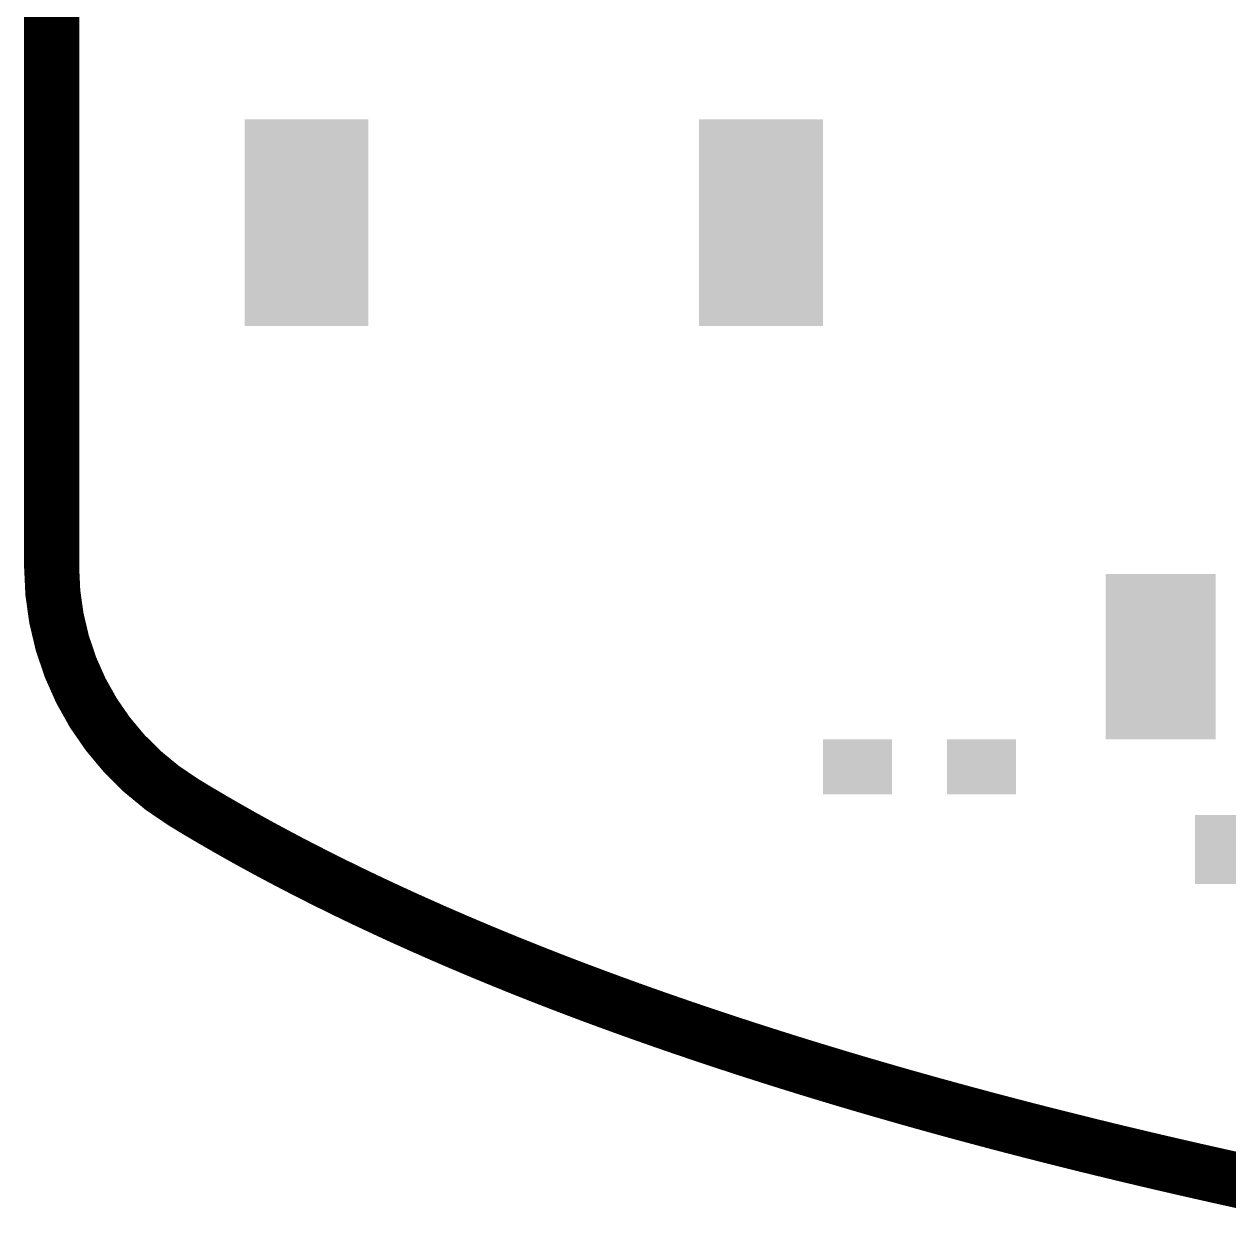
# Model space of a CAD drawing. Extents: x -0.2 to 60.2, y -0.2 to 22.2.
# Drawn here: x -0.2 to 8.55, y 1.37 to 9.99 of the extents above; entities that cross this region are included whole.
import ezdxf

# ---------------------------------------------------------------- set-up
doc = ezdxf.new("R2010")
doc.units = 0
doc.layers.add('20', color=7, linetype='CONTINUOUS')
doc.layers.add('32', color=253, linetype='CONTINUOUS')

# ---------------------------------------------------------------- blocks, each defined once
blk = doc.blocks.new('RECT')
blk.add_solid([(-0.5, -0.5), (0.5, -0.5), (-0.5, 0.5), (0.5, 0.5)])

msp = doc.modelspace()

# ---------------------------------------------------------------- linework, layer by layer
at = {"layer": '20', "const_width": 0.4}
for points in [[(0, 15.9503), (0, 6.0497)], [(0.9927, 4.3215), (0.9572, 4.343)], [(1.0282, 4.3), (0.9927, 4.3215)], [(1.0639, 4.2786), (1.0282, 4.3)], [(1.0996, 4.2574), (1.0639, 4.2786)], [(1.1354, 4.2362), (1.0996, 4.2574)], [(1.1713, 4.2152), (1.1354, 4.2362)], [(1.2073, 4.1943), (1.1713, 4.2152)], [(1.2433, 4.1735), (1.2073, 4.1943)], [(1.2794, 4.1528), (1.2433, 4.1735)], [(1.3155, 4.1323), (1.2794, 4.1528)], [(1.3516, 4.1119), (1.3155, 4.1323)], [(1.3878, 4.0915), (1.3516, 4.1119)], [(1.4241, 4.0714), (1.3878, 4.0915)], [(1.4604, 4.0513), (1.4241, 4.0714)], [(1.4967, 4.0314), (1.4604, 4.0513)], [(1.5331, 4.0115), (1.4967, 4.0314)], [(1.5696, 3.9918), (1.5331, 4.0115)], [(1.606, 3.9722), (1.5696, 3.9918)], [(1.6426, 3.9527), (1.606, 3.9722)], [(1.6791, 3.9334), (1.6426, 3.9527)], [(1.7157, 3.9141), (1.6791, 3.9334)], [(1.7524, 3.8949), (1.7157, 3.9141)], [(1.7891, 3.8759), (1.7524, 3.8949)], [(1.8258, 3.8569), (1.7891, 3.8759)], [(1.8626, 3.8381), (1.8258, 3.8569)], [(1.8994, 3.8194), (1.8626, 3.8381)], [(1.9362, 3.8008), (1.8994, 3.8194)], [(1.9731, 3.7822), (1.9362, 3.8008)], [(2.01, 3.7638), (1.9731, 3.7822)], [(2.047, 3.7455), (2.01, 3.7638)], [(2.084, 3.7273), (2.047, 3.7455)], [(2.121, 3.7092), (2.084, 3.7273)], [(2.158, 3.6911), (2.121, 3.7092)], [(2.1951, 3.6732), (2.158, 3.6911)], [(2.2323, 3.6554), (2.1951, 3.6732)], [(2.2694, 3.6376), (2.2323, 3.6554)], [(2.3066, 3.62), (2.2694, 3.6376)], [(2.3438, 3.6025), (2.3066, 3.62)], [(2.3811, 3.585), (2.3438, 3.6025)], [(2.4184, 3.5676), (2.3811, 3.585)], [(2.4557, 3.5503), (2.4184, 3.5676)], [(2.493, 3.5331), (2.4557, 3.5503)], [(2.5304, 3.516), (2.493, 3.5331)], [(2.5678, 3.499), (2.5304, 3.516)], [(2.6052, 3.4821), (2.5678, 3.499)], [(2.6427, 3.4652), (2.6052, 3.4821)], [(2.6802, 3.4484), (2.6427, 3.4652)], [(2.7177, 3.4318), (2.6802, 3.4484)], [(2.7552, 3.4152), (2.7177, 3.4318)], [(2.7928, 3.3986), (2.7552, 3.4152)], [(2.8304, 3.3822), (2.7928, 3.3986)], [(2.8681, 3.3658), (2.8304, 3.3822)], [(2.9057, 3.3495), (2.8681, 3.3658)], [(2.9434, 3.3333), (2.9057, 3.3495)], [(2.9811, 3.3172), (2.9434, 3.3333)], [(3.0189, 3.3012), (2.9811, 3.3172)], [(3.0567, 3.2852), (3.0189, 3.3012)], [(3.0945, 3.2693), (3.0567, 3.2852)], [(3.1323, 3.2535), (3.0945, 3.2693)], [(3.1702, 3.2378), (3.1323, 3.2535)], [(3.2081, 3.2221), (3.1702, 3.2378)], [(3.246, 3.2065), (3.2081, 3.2221)], [(3.2839, 3.191), (3.246, 3.2065)], [(3.3219, 3.1756), (3.2839, 3.191)], [(3.3599, 3.1602), (3.3219, 3.1756)], [(3.3979, 3.1449), (3.3599, 3.1602)], [(3.4359, 3.1297), (3.3979, 3.1449)], [(3.474, 3.1146), (3.4359, 3.1297)], [(3.5121, 3.0995), (3.474, 3.1146)], [(3.5502, 3.0845), (3.5121, 3.0995)], [(3.5884, 3.0696), (3.5502, 3.0845)], [(3.6266, 3.0547), (3.5884, 3.0696)], [(3.6648, 3.0399), (3.6266, 3.0547)], [(3.703, 3.0252), (3.6648, 3.0399)], [(3.7412, 3.0105), (3.703, 3.0252)], [(3.7795, 2.996), (3.7412, 3.0105)], [(3.8178, 2.9814), (3.7795, 2.996)], [(3.8561, 2.967), (3.8178, 2.9814)], [(3.8945, 2.9526), (3.8561, 2.967)], [(3.9329, 2.9383), (3.8945, 2.9526)], [(3.9712, 2.924), (3.9329, 2.9383)], [(4.0097, 2.9099), (3.9712, 2.924)], [(4.0481, 2.8957), (4.0097, 2.9099)], [(4.0866, 2.8817), (4.0481, 2.8957)], [(4.125, 2.8677), (4.0866, 2.8817)], [(4.1636, 2.8537), (4.125, 2.8677)], [(4.2021, 2.8399), (4.1636, 2.8537)], [(4.2406, 2.826), (4.2021, 2.8399)], [(4.2792, 2.8123), (4.2406, 2.826)], [(4.3178, 2.7986), (4.2792, 2.8123)], [(4.3564, 2.785), (4.3178, 2.7986)], [(4.3951, 2.7714), (4.3564, 2.785)], [(4.4337, 2.7579), (4.3951, 2.7714)], [(4.4724, 2.7445), (4.4337, 2.7579)], [(4.5111, 2.7311), (4.4724, 2.7445)], [(4.5498, 2.7177), (4.5111, 2.7311)], [(4.5885, 2.7045), (4.5498, 2.7177)], [(4.6273, 2.6912), (4.5885, 2.7045)], [(4.6661, 2.6781), (4.6273, 2.6912)], [(4.7049, 2.665), (4.6661, 2.6781)], [(4.7437, 2.6519), (4.7049, 2.665)], [(4.7825, 2.6389), (4.7437, 2.6519)], [(4.8214, 2.6259), (4.7825, 2.6389)], [(4.8603, 2.6131), (4.8214, 2.6259)], [(4.8992, 2.6002), (4.8603, 2.6131)], [(4.9381, 2.5874), (4.8992, 2.6002)], [(4.977, 2.5747), (4.9381, 2.5874)], [(5.016, 2.562), (4.977, 2.5747)], [(5.0549, 2.5493), (5.016, 2.562)], [(5.0939, 2.5368), (5.0549, 2.5493)], [(5.1329, 2.5242), (5.0939, 2.5368)], [(5.172, 2.5118), (5.1329, 2.5242)], [(5.211, 2.4993), (5.172, 2.5118)], [(5.2501, 2.4869), (5.211, 2.4993)], [(5.2892, 2.4746), (5.2501, 2.4869)], [(5.3283, 2.4623), (5.2892, 2.4746)], [(5.3674, 2.4501), (5.3283, 2.4623)], [(5.4065, 2.4379), (5.3674, 2.4501)], [(5.4457, 2.4258), (5.4065, 2.4379)], [(5.4848, 2.4137), (5.4457, 2.4258)], [(5.524, 2.4017), (5.4848, 2.4137)], [(5.5632, 2.3897), (5.524, 2.4017)], [(5.6024, 2.3778), (5.5632, 2.3897)], [(5.6417, 2.3659), (5.6024, 2.3778)], [(5.6809, 2.3541), (5.6417, 2.3659)], [(5.7202, 2.3423), (5.6809, 2.3541)], [(5.7595, 2.3305), (5.7202, 2.3423)], [(5.7988, 2.3189), (5.7595, 2.3305)], [(5.8381, 2.3072), (5.7988, 2.3189)], [(5.8775, 2.2956), (5.8381, 2.3072)], [(5.9168, 2.2841), (5.8775, 2.2956)], [(5.9562, 2.2726), (5.9168, 2.2841)], [(5.9956, 2.2611), (5.9562, 2.2726)], [(6.035, 2.2497), (5.9956, 2.2611)], [(6.0745, 2.2383), (6.035, 2.2497)], [(6.1139, 2.227), (6.0745, 2.2383)], [(6.1534, 2.2157), (6.1139, 2.227)], [(6.1928, 2.2045), (6.1534, 2.2157)], [(6.2323, 2.1933), (6.1928, 2.2045)], [(6.2718, 2.1822), (6.2323, 2.1933)], [(6.3113, 2.1711), (6.2718, 2.1822)], [(6.3509, 2.1601), (6.3113, 2.1711)], [(6.3904, 2.149), (6.3509, 2.1601)], [(6.43, 2.1381), (6.3904, 2.149)], [(6.4696, 2.1272), (6.43, 2.1381)], [(6.5092, 2.1163), (6.4696, 2.1272)], [(6.5488, 2.1055), (6.5092, 2.1163)], [(6.5884, 2.0947), (6.5488, 2.1055)], [(6.6281, 2.0839), (6.5884, 2.0947)], [(6.6678, 2.0732), (6.6281, 2.0839)], [(6.7074, 2.0626), (6.6678, 2.0732)], [(6.7471, 2.052), (6.7074, 2.0626)], [(6.7868, 2.0414), (6.7471, 2.052)], [(6.8265, 2.0308), (6.7868, 2.0414)], [(6.8663, 2.0203), (6.8265, 2.0308)], [(6.906, 2.0099), (6.8663, 2.0203)], [(6.9458, 1.9995), (6.906, 2.0099)], [(6.9856, 1.9891), (6.9458, 1.9995)], [(7.0254, 1.9788), (6.9856, 1.9891)], [(7.0652, 1.9685), (7.0254, 1.9788)], [(7.105, 1.9582), (7.0652, 1.9685)], [(7.1448, 1.948), (7.105, 1.9582)], [(7.1847, 1.9378), (7.1448, 1.948)], [(7.2246, 1.9277), (7.1847, 1.9378)], [(7.2644, 1.9176), (7.2246, 1.9277)], [(7.3043, 1.9075), (7.2644, 1.9176)], [(7.3442, 1.8975), (7.3043, 1.9075)], [(7.3842, 1.8875), (7.3442, 1.8975)], [(7.4241, 1.8776), (7.3842, 1.8875)], [(7.464, 1.8677), (7.4241, 1.8776)], [(7.504, 1.8578), (7.464, 1.8677)], [(7.544, 1.848), (7.504, 1.8578)], [(7.584, 1.8382), (7.544, 1.848)], [(7.624, 1.8284), (7.584, 1.8382)], [(7.664, 1.8187), (7.624, 1.8284)], [(7.704, 1.809), (7.664, 1.8187)], [(7.744, 1.7994), (7.704, 1.809)], [(7.7841, 1.7898), (7.744, 1.7994)], [(7.8241, 1.7802), (7.7841, 1.7898)], [(7.8642, 1.7707), (7.8241, 1.7802)], [(7.9043, 1.7612), (7.8642, 1.7707)], [(7.9443, 1.7517), (7.9043, 1.7612)], [(7.9844, 1.7423), (7.9443, 1.7517)], [(8.0245, 1.7329), (7.9844, 1.7423)], [(8.0646, 1.7235), (8.0245, 1.7329)], [(8.1047, 1.7142), (8.0646, 1.7235)], [(8.1449, 1.7049), (8.1047, 1.7142)], [(8.185, 1.6957), (8.1449, 1.7049)], [(8.2251, 1.6865), (8.185, 1.6957)], [(8.2653, 1.6773), (8.2251, 1.6865)], [(8.3054, 1.6682), (8.2653, 1.6773)], [(8.3456, 1.6591), (8.3054, 1.6682)], [(8.3858, 1.65), (8.3456, 1.6591)], [(8.4259, 1.641), (8.3858, 1.65)], [(8.4661, 1.632), (8.4259, 1.641)], [(8.5063, 1.623), (8.4661, 1.632)], [(8.5465, 1.6141), (8.5063, 1.623)], [(8.5867, 1.6052), (8.5465, 1.6141)], [(8.6269, 1.5963), (8.5867, 1.6052)], [(8.6672, 1.5875), (8.6269, 1.5963)], [(8.7074, 1.5787), (8.6672, 1.5875)], [(8.7476, 1.5699), (8.7074, 1.5787)]]:
    msp.add_lwpolyline(points, dxfattribs=at)
at = {"layer": '20'}
for points, const_width in [([(0, 6.0497, 0.2613), (0.9572, 4.343)], 0.4), ([(0.1, 6.0497, 1), (-0.1, 6.0497)], 0.2), ([(-0.1, 6.0497, 1), (0.1, 6.0497)], 0.2), ([(1.0092, 4.4285, 1), (0.9052, 4.2576)], 0.2), ([(1.0445, 4.407, 1), (0.9409, 4.2359)], 0.2), ([(0.9051, 4.2577, 1), (1.0093, 4.4284)], 0.2), ([(1.0796, 4.3858, 1), (0.9768, 4.2142)], 0.2), ([(0.9407, 4.236, 1), (1.0447, 4.4069)], 0.2), ([(1.115, 4.3645, 1), (1.0128, 4.1927)], 0.2), ([(0.9764, 4.2144, 1), (1.08, 4.3855)], 0.2), ([(1.0125, 4.1928, 1), (1.1153, 4.3644)], 0.2), ([(1.1505, 4.3435, 1), (1.0487, 4.1713)], 0.2), ([(1.1859, 4.3225, 1), (1.0849, 4.1499)], 0.2), ([(1.0485, 4.1714, 1), (1.1507, 4.3433)], 0.2), ([(1.2215, 4.3017, 1), (1.1211, 4.1287)], 0.2), ([(1.0845, 4.1501, 1), (1.1863, 4.3223)], 0.2), ([(1.2573, 4.2809, 1), (1.1573, 4.1077)], 0.2), ([(1.1208, 4.1289, 1), (1.2218, 4.3015)], 0.2), ([(1.293, 4.2603, 1), (1.1936, 4.0867)], 0.2), ([(1.1571, 4.1078, 1), (1.2575, 4.2807)], 0.2), ([(1.3289, 4.2397, 1), (1.2299, 4.0659)], 0.2), ([(1.1933, 4.0869, 1), (1.2933, 4.2601)], 0.2), ([(1.3647, 4.2193, 1), (1.2663, 4.0452)], 0.2), ([(1.2297, 4.066, 1), (1.3291, 4.2396)], 0.2), ([(1.4005, 4.1991, 1), (1.3027, 4.0246)], 0.2), ([(1.266, 4.0454, 1), (1.365, 4.2192)], 0.2), ([(1.4364, 4.179, 1), (1.3392, 4.0041)], 0.2), ([(1.3024, 4.0248, 1), (1.4008, 4.1989)], 0.2), ([(1.4725, 4.1589, 1), (1.3757, 3.9839)], 0.2), ([(1.3389, 4.0043, 1), (1.4367, 4.1788)], 0.2), ([(1.5085, 4.1389, 1), (1.4123, 3.9637)], 0.2), ([(1.3755, 3.984, 1), (1.4727, 4.1588)], 0.2), ([(1.5445, 4.1192, 1), (1.4489, 3.9435)], 0.2), ([(1.412, 3.9638, 1), (1.5088, 4.1388)], 0.2), ([(1.5806, 4.0995, 1), (1.4856, 3.9236)], 0.2), ([(1.4486, 3.9437, 1), (1.5448, 4.119)], 0.2), ([(1.4853, 3.9237, 1), (1.5809, 4.0993)], 0.2), ([(1.617, 4.0799, 1), (1.5222, 3.9038)], 0.2), ([(1.653, 4.0605, 1), (1.559, 3.8839)], 0.2), ([(1.5221, 3.9038, 1), (1.6171, 4.0798)], 0.2), ([(1.6895, 4.0411, 1), (1.5957, 3.8644)], 0.2), ([(1.5586, 3.8842, 1), (1.6534, 4.0603)], 0.2), ([(1.7257, 4.0218, 1), (1.6325, 3.8449)], 0.2), ([(1.5956, 3.8645, 1), (1.6896, 4.041)], 0.2), ([(1.762, 4.0027, 1), (1.6694, 3.8254)], 0.2), ([(1.6322, 3.845, 1), (1.726, 4.0217)], 0.2), ([(1.7984, 3.9837, 1), (1.7064, 3.8062)], 0.2), ([(1.6691, 3.8256, 1), (1.7623, 4.0026)], 0.2), ([(1.835, 3.9647, 1), (1.7432, 3.787)], 0.2), ([(1.7061, 3.8063, 1), (1.7987, 3.9836)], 0.2), ([(1.8714, 3.946, 1), (1.7802, 3.7679)], 0.2), ([(1.7431, 3.7871, 1), (1.8351, 3.9646)], 0.2), ([(1.908, 3.9272, 1), (1.8172, 3.749)], 0.2), ([(1.7799, 3.7681, 1), (1.8717, 3.9458)], 0.2), ([(1.817, 3.7491, 1), (1.9082, 3.9271)], 0.2), ([(1.9445, 3.9086, 1), (1.8543, 3.7301)], 0.2), ([(1.9811, 3.8901, 1), (1.8913, 3.7114)], 0.2), ([(1.854, 3.7302, 1), (1.9448, 3.9085)], 0.2), ([(2.0178, 3.8717, 1), (1.9284, 3.6928)], 0.2), ([(1.8911, 3.7115, 1), (1.9813, 3.89)], 0.2), ([(2.0544, 3.8534, 1), (1.9656, 3.6742)], 0.2), ([(1.9282, 3.6929, 1), (2.018, 3.8716)], 0.2), ([(2.0912, 3.8352, 1), (2.0028, 3.6558)], 0.2), ([(1.9653, 3.6743, 1), (2.0547, 3.8533)], 0.2), ([(2.128, 3.8171, 1), (2.04, 3.6375)], 0.2), ([(2.0026, 3.6559, 1), (2.0914, 3.8351)], 0.2), ([(2.1648, 3.7991, 1), (2.0772, 3.6192)], 0.2), ([(2.0398, 3.6376, 1), (2.1282, 3.817)], 0.2), ([(2.2015, 3.7812, 1), (2.1145, 3.6011)], 0.2), ([(2.077, 3.6193, 1), (2.165, 3.799)], 0.2), ([(2.2383, 3.7634, 1), (2.1519, 3.583)], 0.2), ([(2.1142, 3.6012, 1), (2.2018, 3.781)], 0.2), ([(2.2754, 3.7456, 1), (2.1892, 3.5651)], 0.2), ([(2.1516, 3.5832, 1), (2.2386, 3.7632)], 0.2), ([(2.3122, 3.728, 1), (2.2266, 3.5473)], 0.2), ([(2.1891, 3.5652, 1), (2.2755, 3.7455)], 0.2), ([(2.3493, 3.7104, 1), (2.2639, 3.5296)], 0.2), ([(2.2263, 3.5474, 1), (2.3125, 3.7279)], 0.2), ([(2.3862, 3.693, 1), (2.3014, 3.5119)], 0.2), ([(2.2638, 3.5296, 1), (2.3494, 3.7104)], 0.2), ([(2.4233, 3.6756, 1), (2.3389, 3.4943)], 0.2), ([(2.3011, 3.512, 1), (2.3865, 3.6929)], 0.2), ([(2.4604, 3.6584, 1), (2.3764, 3.4769)], 0.2), ([(2.3387, 3.4944, 1), (2.4235, 3.6756)], 0.2), ([(2.4976, 3.6412, 1), (2.4138, 3.4595)], 0.2), ([(2.3762, 3.477, 1), (2.4606, 3.6583)], 0.2), ([(2.5346, 3.6241, 1), (2.4514, 3.4422)], 0.2), ([(2.4137, 3.4596, 1), (2.4977, 3.6411)], 0.2), ([(2.5718, 3.607, 1), (2.489, 3.425)], 0.2), ([(2.4511, 3.4423, 1), (2.5349, 3.624)], 0.2), ([(2.6091, 3.5901, 1), (2.5265, 3.4079)], 0.2), ([(2.4888, 3.4251, 1), (2.572, 3.607)], 0.2), ([(2.6462, 3.5733, 1), (2.5642, 3.3909)], 0.2), ([(2.5264, 3.408, 1), (2.6092, 3.59)], 0.2), ([(2.5639, 3.391, 1), (2.6465, 3.5732)], 0.2), ([(2.6835, 3.5565, 1), (2.6019, 3.3739)], 0.2), ([(2.7209, 3.5398, 1), (2.6395, 3.3571)], 0.2), ([(2.6017, 3.374, 1), (2.6837, 3.5564)], 0.2), ([(2.7582, 3.5232, 1), (2.6772, 3.3403)], 0.2), ([(2.6394, 3.3572, 1), (2.721, 3.5397)], 0.2), ([(2.7954, 3.5067, 1), (2.715, 3.3236)], 0.2), ([(2.677, 3.3404, 1), (2.7584, 3.5231)], 0.2), ([(2.8329, 3.4902, 1), (2.7527, 3.307)], 0.2), ([(2.7147, 3.3237, 1), (2.7957, 3.5066)], 0.2), ([(2.7526, 3.3071, 1), (2.833, 3.4902)], 0.2), ([(2.8702, 3.4739, 1), (2.7906, 3.2905)], 0.2), ([(2.9078, 3.4576, 1), (2.8284, 3.274)], 0.2), ([(2.7903, 3.2906, 1), (2.8705, 3.4738)], 0.2), ([(2.9452, 3.4414, 1), (2.8662, 3.2577)], 0.2), ([(2.8283, 3.2741, 1), (2.9079, 3.4575)], 0.2), ([(2.9827, 3.4253, 1), (2.9041, 3.2414)], 0.2), ([(2.866, 3.2578, 1), (2.9454, 3.4413)], 0.2), ([(3.0202, 3.4093, 1), (2.942, 3.2251)], 0.2), ([(2.9039, 3.2415, 1), (2.9829, 3.4252)], 0.2), ([(3.0578, 3.3933, 1), (2.98, 3.209)], 0.2), ([(2.9418, 3.2253, 1), (3.0204, 3.4091)], 0.2), ([(3.0955, 3.3774, 1), (3.0179, 3.193)], 0.2), ([(2.9798, 3.2091, 1), (3.058, 3.3932)], 0.2), ([(3.1331, 3.3616, 1), (3.0559, 3.177)], 0.2), ([(3.0178, 3.1931, 1), (3.0956, 3.3773)], 0.2), ([(3.1707, 3.3458, 1), (3.0939, 3.1611)], 0.2), ([(3.0557, 3.1771, 1), (3.1333, 3.3615)], 0.2), ([(3.2084, 3.3302, 1), (3.132, 3.1453)], 0.2), ([(3.0937, 3.1612, 1), (3.1709, 3.3457)], 0.2), ([(3.2461, 3.3146, 1), (3.1701, 3.1296)], 0.2), ([(3.1318, 3.1454, 1), (3.2086, 3.3301)], 0.2), ([(3.1699, 3.1297, 1), (3.2463, 3.3145)], 0.2), ([(3.2839, 3.2991, 1), (3.2081, 3.114)], 0.2), ([(3.3215, 3.2836, 1), (3.2463, 3.0984)], 0.2), ([(3.208, 3.114, 1), (3.284, 3.299)], 0.2), ([(3.3594, 3.2683, 1), (3.2844, 3.0828)], 0.2), ([(3.246, 3.0984, 1), (3.3218, 3.2836)], 0.2), ([(3.3972, 3.253, 1), (3.3226, 3.0674)], 0.2), ([(3.2843, 3.0829, 1), (3.3595, 3.2682)], 0.2), ([(3.4351, 3.2377, 1), (3.3607, 3.0521)], 0.2), ([(3.3224, 3.0675, 1), (3.3974, 3.2529)], 0.2), ([(3.4728, 3.2226, 1), (3.399, 3.0368)], 0.2), ([(3.3606, 3.0521, 1), (3.4352, 3.2377)], 0.2), ([(3.5108, 3.2075, 1), (3.4372, 3.0216)], 0.2), ([(3.3987, 3.0369, 1), (3.4731, 3.2225)], 0.2), ([(3.5487, 3.1925, 1), (3.4755, 3.0064)], 0.2), ([(3.4371, 3.0216, 1), (3.5109, 3.2075)], 0.2), ([(3.5866, 3.1776, 1), (3.5138, 2.9913)], 0.2), ([(3.4753, 3.0065, 1), (3.5489, 3.1925)], 0.2), ([(3.6247, 3.1628, 1), (3.5521, 2.9764)], 0.2), ([(3.5136, 2.9914, 1), (3.5868, 3.1775)], 0.2), ([(3.6627, 3.148, 1), (3.5905, 2.9614)], 0.2), ([(3.552, 2.9764, 1), (3.6248, 3.1627)], 0.2), ([(3.7008, 3.1332, 1), (3.6288, 2.9466)], 0.2), ([(3.5903, 2.9615, 1), (3.6629, 3.1479)], 0.2), ([(3.7388, 3.1186, 1), (3.6672, 2.9318)], 0.2), ([(3.6287, 2.9467, 1), (3.7009, 3.1332)], 0.2), ([(3.7768, 3.104, 1), (3.7056, 2.9171)], 0.2), ([(3.667, 2.9319, 1), (3.739, 3.1185)], 0.2), ([(3.8149, 3.0895, 1), (3.7441, 2.9024)], 0.2), ([(3.7054, 2.9172, 1), (3.777, 3.1039)], 0.2), ([(3.8531, 3.075, 1), (3.7825, 2.8879)], 0.2), ([(3.7439, 2.9025, 1), (3.8151, 3.0894)], 0.2), ([(3.8912, 3.0606, 1), (3.821, 2.8734)], 0.2), ([(3.7824, 2.8879, 1), (3.8532, 3.0749)], 0.2), ([(3.9294, 3.0463, 1), (3.8596, 2.8589)], 0.2), ([(3.8208, 2.8734, 1), (3.8914, 3.0606)], 0.2), ([(3.9678, 3.032, 1), (3.898, 2.8446)], 0.2), ([(3.8594, 2.859, 1), (3.9296, 3.0462)], 0.2), ([(4.0058, 3.0179, 1), (3.9366, 2.8302)], 0.2), ([(3.898, 2.8446, 1), (3.9678, 3.032)], 0.2), ([(4.0442, 3.0037, 1), (3.9752, 2.816)], 0.2), ([(3.9363, 2.8303, 1), (4.0061, 3.0178)], 0.2), ([(4.0824, 2.9897, 1), (4.0138, 2.8018)], 0.2), ([(3.9751, 2.816, 1), (4.0443, 3.0037)], 0.2), ([(4.1208, 2.9756, 1), (4.0524, 2.7877)], 0.2), ([(4.0136, 2.8019, 1), (4.0826, 2.9896)], 0.2), ([(4.159, 2.9617, 1), (4.091, 2.7736)], 0.2), ([(4.0523, 2.7877, 1), (4.1209, 2.9756)], 0.2), ([(4.0908, 2.7737, 1), (4.1592, 2.9616)], 0.2), ([(4.1975, 2.9478, 1), (4.1297, 2.7597)], 0.2), ([(4.2359, 2.934, 1), (4.1683, 2.7457)], 0.2), ([(4.1296, 2.7597, 1), (4.1976, 2.9478)], 0.2), ([(4.2741, 2.9203, 1), (4.2071, 2.7318)], 0.2), ([(4.1682, 2.7458, 1), (4.236, 2.9339)], 0.2), ([(4.3126, 2.9066, 1), (4.2458, 2.7181)], 0.2), ([(4.2068, 2.7319, 1), (4.2744, 2.9202)], 0.2), ([(4.3511, 2.8929, 1), (4.2845, 2.7043)], 0.2), ([(4.2457, 2.7181, 1), (4.3127, 2.9065)], 0.2), ([(4.3895, 2.8794, 1), (4.3233, 2.6906)], 0.2), ([(4.2844, 2.7044, 1), (4.3512, 2.8929)], 0.2), ([(4.3231, 2.6907, 1), (4.3897, 2.8793)], 0.2), ([(4.4281, 2.8658, 1), (4.3621, 2.677)], 0.2), ([(4.4665, 2.8524, 1), (4.4009, 2.6635)], 0.2), ([(4.362, 2.6771, 1), (4.4282, 2.8658)], 0.2), ([(4.5051, 2.839, 1), (4.4397, 2.65)], 0.2), ([(4.4007, 2.6635, 1), (4.4667, 2.8523)], 0.2), ([(4.5437, 2.8256, 1), (4.4785, 2.6365)], 0.2), ([(4.4396, 2.65, 1), (4.5052, 2.8389)], 0.2), ([(4.5823, 2.8123, 1), (4.5173, 2.6231)], 0.2), ([(4.4784, 2.6366, 1), (4.5438, 2.8256)], 0.2), ([(4.6207, 2.7991, 1), (4.5563, 2.6098)], 0.2), ([(4.5172, 2.6232, 1), (4.5824, 2.8123)], 0.2), ([(4.6594, 2.7859, 1), (4.5952, 2.5965)], 0.2), ([(4.556, 2.6099, 1), (4.621, 2.799)], 0.2), ([(4.6981, 2.7728, 1), (4.6341, 2.5833)], 0.2), ([(4.5951, 2.5966, 1), (4.6595, 2.7859)], 0.2), ([(4.7368, 2.7597, 1), (4.673, 2.5702)], 0.2), ([(4.634, 2.5834, 1), (4.6982, 2.7728)], 0.2), ([(4.7755, 2.7467, 1), (4.7119, 2.5571)], 0.2), ([(4.6729, 2.5702, 1), (4.7369, 2.7597)], 0.2), ([(4.8141, 2.7338, 1), (4.7509, 2.544)], 0.2), ([(4.7118, 2.5571, 1), (4.7756, 2.7467)], 0.2), ([(4.8529, 2.7209, 1), (4.7899, 2.531)], 0.2), ([(4.7507, 2.5441, 1), (4.8143, 2.7337)], 0.2), ([(4.8917, 2.708, 1), (4.8289, 2.5181)], 0.2), ([(4.7898, 2.5311, 1), (4.853, 2.7208)], 0.2), ([(4.9304, 2.6952, 1), (4.868, 2.5052)], 0.2), ([(4.8288, 2.5181, 1), (4.8918, 2.708)], 0.2), ([(4.9692, 2.6824, 1), (4.907, 2.4924)], 0.2), ([(4.8678, 2.5052, 1), (4.9306, 2.6952)], 0.2), ([(5.0079, 2.6698, 1), (4.9461, 2.4796)], 0.2), ([(4.9069, 2.4924, 1), (4.9693, 2.6824)], 0.2), ([(5.0469, 2.6571, 1), (4.9851, 2.4669)], 0.2), ([(4.9459, 2.4796, 1), (5.0081, 2.6697)], 0.2), ([(5.0856, 2.6445, 1), (5.0242, 2.4542)], 0.2), ([(4.9851, 2.4669, 1), (5.0469, 2.6571)], 0.2), ([(5.1245, 2.632, 1), (5.0633, 2.4416)], 0.2), ([(5.024, 2.4542, 1), (5.0858, 2.6444)], 0.2), ([(5.1633, 2.6195, 1), (5.1025, 2.429)], 0.2), ([(5.0632, 2.4416, 1), (5.1246, 2.6319)], 0.2), ([(5.2024, 2.607, 1), (5.1416, 2.4165)], 0.2), ([(5.1023, 2.429, 1), (5.1635, 2.6194)], 0.2), ([(5.2412, 2.5947, 1), (5.1808, 2.404)], 0.2), ([(5.1416, 2.4165, 1), (5.2024, 2.607)], 0.2), ([(5.2802, 2.5823, 1), (5.22, 2.3916)], 0.2), ([(5.1806, 2.404, 1), (5.2414, 2.5946)], 0.2), ([(5.3192, 2.57, 1), (5.2592, 2.3792)], 0.2), ([(5.2199, 2.3916, 1), (5.2803, 2.5823)], 0.2), ([(5.3582, 2.5578, 1), (5.2984, 2.3669)], 0.2), ([(5.2591, 2.3792, 1), (5.3193, 2.57)], 0.2), ([(5.3971, 2.5456, 1), (5.3377, 2.3546)], 0.2), ([(5.2983, 2.3669, 1), (5.3583, 2.5577)], 0.2), ([(5.436, 2.5335, 1), (5.377, 2.3424)], 0.2), ([(5.3375, 2.3547, 1), (5.3973, 2.5455)], 0.2), ([(5.4752, 2.5213, 1), (5.4162, 2.3303)], 0.2), ([(5.3768, 2.3424, 1), (5.4362, 2.5334)], 0.2), ([(5.5141, 2.5093, 1), (5.4555, 2.3181)], 0.2), ([(5.4162, 2.3303, 1), (5.4752, 2.5213)], 0.2), ([(5.5532, 2.4973, 1), (5.4948, 2.3061)], 0.2), ([(5.4553, 2.3182, 1), (5.5143, 2.5093)], 0.2), ([(5.5923, 2.4854, 1), (5.5341, 2.294)], 0.2), ([(5.4947, 2.3061, 1), (5.5533, 2.4973)], 0.2), ([(5.6313, 2.4735, 1), (5.5735, 2.2821)], 0.2), ([(5.534, 2.2941, 1), (5.5924, 2.4853)], 0.2), ([(5.6706, 2.4616, 1), (5.6128, 2.2702)], 0.2), ([(5.5733, 2.2821, 1), (5.6315, 2.4735)], 0.2), ([(5.7096, 2.4498, 1), (5.6522, 2.2583)], 0.2), ([(5.6128, 2.2702, 1), (5.6706, 2.4616)], 0.2), ([(5.7488, 2.4381, 1), (5.6916, 2.2465)], 0.2), ([(5.652, 2.2583, 1), (5.7098, 2.4498)], 0.2), ([(5.6915, 2.2465, 1), (5.7489, 2.4381)], 0.2), ([(5.788, 2.4264, 1), (5.731, 2.2347)], 0.2), ([(5.8272, 2.4147, 1), (5.7704, 2.223)], 0.2), ([(5.7309, 2.2347, 1), (5.7881, 2.4264)], 0.2), ([(5.8663, 2.4031, 1), (5.8099, 2.2113)], 0.2), ([(5.7703, 2.223, 1), (5.8273, 2.4147)], 0.2), ([(5.9057, 2.3916, 1), (5.8493, 2.1997)], 0.2), ([(5.8097, 2.2113, 1), (5.8665, 2.4031)], 0.2), ([(5.9448, 2.3801, 1), (5.8888, 2.1881)], 0.2), ([(5.8493, 2.1997, 1), (5.9057, 2.3915)], 0.2), ([(5.9841, 2.3686, 1), (5.9283, 2.1765)], 0.2), ([(5.8886, 2.1881, 1), (5.945, 2.38)], 0.2), ([(6.0234, 2.3572, 1), (5.9678, 2.165)], 0.2), ([(5.9282, 2.1766, 1), (5.9842, 2.3686)], 0.2), ([(6.0626, 2.3458, 1), (6.0074, 2.1536)], 0.2), ([(5.9677, 2.1651, 1), (6.0235, 2.3571)], 0.2), ([(6.1021, 2.3344, 1), (6.0469, 2.1422)], 0.2), ([(6.0072, 2.1536, 1), (6.0628, 2.3457)], 0.2), ([(6.1413, 2.3232, 1), (6.0865, 2.1308)], 0.2), ([(6.0469, 2.1422, 1), (6.1021, 2.3344)], 0.2), ([(6.1808, 2.3119, 1), (6.126, 2.1196)], 0.2), ([(6.0863, 2.1309, 1), (6.1415, 2.3231)], 0.2), ([(6.22, 2.3007, 1), (6.1656, 2.1083)], 0.2), ([(6.126, 2.1196, 1), (6.1808, 2.3119)], 0.2), ([(6.2594, 2.2896, 1), (6.2052, 2.0971)], 0.2), ([(6.1654, 2.1083, 1), (6.2202, 2.3007)], 0.2), ([(6.2988, 2.2785, 1), (6.2448, 2.0859)], 0.2), ([(6.2051, 2.0971, 1), (6.2595, 2.2896)], 0.2), ([(6.3382, 2.2674, 1), (6.2844, 2.0748)], 0.2), ([(6.2447, 2.0859, 1), (6.2989, 2.2784)], 0.2), ([(6.2843, 2.0748, 1), (6.3383, 2.2674)], 0.2), ([(6.3777, 2.2564, 1), (6.3241, 2.0637)], 0.2), ([(6.4171, 2.2454, 1), (6.3637, 2.0527)], 0.2), ([(6.324, 2.0637, 1), (6.3778, 2.2564)], 0.2), ([(6.4566, 2.2345, 1), (6.4034, 2.0417)], 0.2), ([(6.3636, 2.0527, 1), (6.4172, 2.2454)], 0.2), ([(6.4961, 2.2236, 1), (6.4431, 2.0307)], 0.2), ([(6.4033, 2.0417, 1), (6.4567, 2.2345)], 0.2), ([(6.5356, 2.2128, 1), (6.4828, 2.0198)], 0.2), ([(6.443, 2.0308, 1), (6.4962, 2.2236)], 0.2), ([(6.5751, 2.2019, 1), (6.5225, 2.009)], 0.2), ([(6.4827, 2.0199, 1), (6.5357, 2.2127)], 0.2), ([(6.6145, 2.1912, 1), (6.5623, 1.9982)], 0.2), ([(6.5224, 2.009, 1), (6.5752, 2.2019)], 0.2), ([(6.6541, 2.1805, 1), (6.6021, 1.9874)], 0.2), ([(6.5621, 1.9982, 1), (6.6147, 2.1912)], 0.2), ([(6.602, 1.9874, 1), (6.6542, 2.1805)], 0.2), ([(6.6938, 2.1698, 1), (6.6418, 1.9767)], 0.2), ([(6.7332, 2.1592, 1), (6.6816, 1.966)], 0.2), ([(6.6418, 1.9767, 1), (6.6938, 2.1698)], 0.2), ([(6.7729, 2.1486, 1), (6.7213, 1.9553)], 0.2), ([(6.6814, 1.966, 1), (6.7334, 2.1591)], 0.2), ([(6.8125, 2.138, 1), (6.7611, 1.9447)], 0.2), ([(6.7213, 1.9553, 1), (6.7729, 2.1486)], 0.2), ([(6.852, 2.1275, 1), (6.801, 1.9341)], 0.2), ([(6.761, 1.9447, 1), (6.8126, 2.138)], 0.2), ([(6.8918, 2.117, 1), (6.8408, 1.9236)], 0.2), ([(6.8008, 1.9342, 1), (6.8522, 2.1275)], 0.2), ([(6.9313, 2.1066, 1), (6.8807, 1.9132)], 0.2), ([(6.8408, 1.9236, 1), (6.8918, 2.117)], 0.2), ([(6.971, 2.0962, 1), (6.9206, 1.9027)], 0.2), ([(6.8805, 1.9132, 1), (6.9315, 2.1066)], 0.2), ([(7.0107, 2.0859, 1), (6.9605, 1.8923)], 0.2), ([(6.9205, 1.9027, 1), (6.9711, 2.0962)], 0.2), ([(7.0505, 2.0756, 1), (7.0003, 1.882)], 0.2), ([(6.9604, 1.8923, 1), (7.0108, 2.0859)], 0.2), ([(7.0901, 2.0653, 1), (7.0403, 1.8716)], 0.2), ([(7.0003, 1.882, 1), (7.0505, 2.0756)], 0.2), ([(7.1298, 2.0551, 1), (7.0802, 1.8614)], 0.2), ([(7.0401, 1.8717, 1), (7.0903, 2.0653)], 0.2), ([(7.1695, 2.0449, 1), (7.1201, 1.8511)], 0.2), ([(7.0801, 1.8614, 1), (7.1299, 2.0551)], 0.2), ([(7.2093, 2.0348, 1), (7.1601, 1.8409)], 0.2), ([(7.12, 1.8511, 1), (7.1696, 2.0449)], 0.2), ([(7.2492, 2.0246, 1), (7.2, 1.8308)], 0.2), ([(7.16, 1.8409, 1), (7.2094, 2.0347)], 0.2), ([(7.2888, 2.0146, 1), (7.24, 1.8206)], 0.2), ([(7.2, 1.8308, 1), (7.2492, 2.0246)], 0.2), ([(7.3287, 2.0045, 1), (7.2799, 1.8106)], 0.2), ([(7.2398, 1.8207, 1), (7.289, 2.0145)], 0.2), ([(7.2799, 1.8106, 1), (7.3287, 2.0045)], 0.2), ([(7.3684, 1.9945, 1), (7.32, 1.8005)], 0.2), ([(7.4084, 1.9846, 1), (7.36, 1.7905)], 0.2), ([(7.3198, 1.8005, 1), (7.3686, 1.9945)], 0.2), ([(7.4482, 1.9747, 1), (7.4, 1.7805)], 0.2), ([(7.36, 1.7905, 1), (7.4084, 1.9846)], 0.2), ([(7.488, 1.9648, 1), (7.44, 1.7706)], 0.2), ([(7.3999, 1.7806, 1), (7.4483, 1.9746)], 0.2), ([(7.5279, 1.9549, 1), (7.4801, 1.7607)], 0.2), ([(7.4399, 1.7706, 1), (7.4881, 1.9647)], 0.2), ([(7.5678, 1.9451, 1), (7.5202, 1.7509)], 0.2), ([(7.48, 1.7607, 1), (7.528, 1.9549)], 0.2), ([(7.6077, 1.9354, 1), (7.5603, 1.741)], 0.2), ([(7.5201, 1.7509, 1), (7.5679, 1.9451)], 0.2), ([(7.6476, 1.9256, 1), (7.6004, 1.7313)], 0.2), ([(7.5602, 1.7411, 1), (7.6078, 1.9353)], 0.2), ([(7.6875, 1.9159, 1), (7.6405, 1.7215)], 0.2), ([(7.6003, 1.7313, 1), (7.6477, 1.9256)], 0.2), ([(7.6404, 1.7215, 1), (7.6876, 1.9159)], 0.2), ([(7.7275, 1.9062, 1), (7.6805, 1.7118)], 0.2), ([(7.7673, 1.8966, 1), (7.7207, 1.7021)], 0.2), ([(7.6805, 1.7118, 1), (7.7275, 1.9062)], 0.2), ([(7.8074, 1.887, 1), (7.7608, 1.6925)], 0.2), ([(7.7205, 1.7022, 1), (7.7675, 1.8966)], 0.2), ([(7.8472, 1.8775, 1), (7.801, 1.6829)], 0.2), ([(7.7608, 1.6925, 1), (7.8074, 1.887)], 0.2), ([(7.8873, 1.868, 1), (7.8411, 1.6734)], 0.2), ([(7.8008, 1.6829, 1), (7.8474, 1.8775)], 0.2), ([(7.9273, 1.8585, 1), (7.8813, 1.6638)], 0.2), ([(7.8411, 1.6734, 1), (7.8873, 1.8679)], 0.2), ([(7.9672, 1.849, 1), (7.9214, 1.6544)], 0.2), ([(7.8812, 1.6639, 1), (7.9274, 1.8585)], 0.2), ([(8.0072, 1.8396, 1), (7.9616, 1.6449)], 0.2), ([(7.9213, 1.6544, 1), (7.9673, 1.849)], 0.2), ([(8.0472, 1.8303, 1), (8.0018, 1.6355)], 0.2), ([(7.9615, 1.6449, 1), (8.0073, 1.8396)], 0.2), ([(8.0017, 1.6355, 1), (8.0473, 1.8302)], 0.2), ([(8.0872, 1.8209, 1), (8.042, 1.6261)], 0.2), ([(8.1272, 1.8116, 1), (8.0822, 1.6168)], 0.2), ([(8.0419, 1.6261, 1), (8.0873, 1.8209)], 0.2), ([(8.1674, 1.8024, 1), (8.1224, 1.6075)], 0.2), ([(8.0821, 1.6168, 1), (8.1273, 1.8116)], 0.2), ([(8.2074, 1.7931, 1), (8.1626, 1.5982)], 0.2), ([(8.1224, 1.6075, 1), (8.1674, 1.8024)], 0.2), ([(8.2474, 1.784, 1), (8.2028, 1.589)], 0.2), ([(8.1625, 1.5982, 1), (8.2075, 1.7931)], 0.2), ([(8.2875, 1.7748, 1), (8.2431, 1.5798)], 0.2), ([(8.2027, 1.589, 1), (8.2475, 1.7839)], 0.2), ([(8.3275, 1.7657, 1), (8.2833, 1.5706)], 0.2), ([(8.243, 1.5798, 1), (8.2876, 1.7748)], 0.2), ([(8.3676, 1.7566, 1), (8.3236, 1.5615)], 0.2), ([(8.2832, 1.5707, 1), (8.3276, 1.7657)], 0.2), ([(8.4078, 1.7475, 1), (8.3638, 1.5524)], 0.2), ([(8.3235, 1.5615, 1), (8.3677, 1.7566)], 0.2), ([(8.4477, 1.7385, 1), (8.4041, 1.5434)], 0.2), ([(8.3638, 1.5524, 1), (8.4078, 1.7475)], 0.2), ([(8.4039, 1.5434, 1), (8.4479, 1.7385)], 0.2), ([(8.4879, 1.7296, 1), (8.4443, 1.5343)], 0.2), ([(8.528, 1.7206, 1), (8.4846, 1.5254)], 0.2), ([(8.4443, 1.5344, 1), (8.4879, 1.7295)], 0.2), ([(8.5681, 1.7117, 1), (8.5249, 1.5164)], 0.2), ([(8.4845, 1.5254, 1), (8.5281, 1.7206)], 0.2), ([(8.6082, 1.7028, 1), (8.5652, 1.5075)], 0.2), ([(8.5248, 1.5164, 1), (8.5682, 1.7117)], 0.2), ([(8.6483, 1.694, 1), (8.6055, 1.4986)], 0.2), ([(8.5651, 1.5075, 1), (8.6083, 1.7028)], 0.2), ([(8.6886, 1.6852, 1), (8.6458, 1.4898)], 0.2), ([(8.6054, 1.4986, 1), (8.6484, 1.694)], 0.2), ([(8.7287, 1.6764, 1), (8.6861, 1.481)], 0.2)]:
    msp.add_lwpolyline(points, format="xyb", dxfattribs=dict(at, const_width=const_width))

# ---------------------------------------------------------------- block references
at = {"layer": '32'}
for p, xscale, yscale, rotation in [((1.85, 8.55), 1.5, 0.9, 270), ((5.15, 8.55), 1.5, 0.9, 270), ((8.05, 5.4), 0.8, 1.2, 180), ((5.85, 4.6), 0.5, 0.4, 180), ((6.75, 4.6), 0.5, 0.4, 180), ((8.5, 4), 0.4, 0.5, 180)]:
    msp.add_blockref('RECT', p, dxfattribs=dict(at, xscale=xscale, yscale=yscale, rotation=rotation))

doc.saveas('drawing.dxf')
